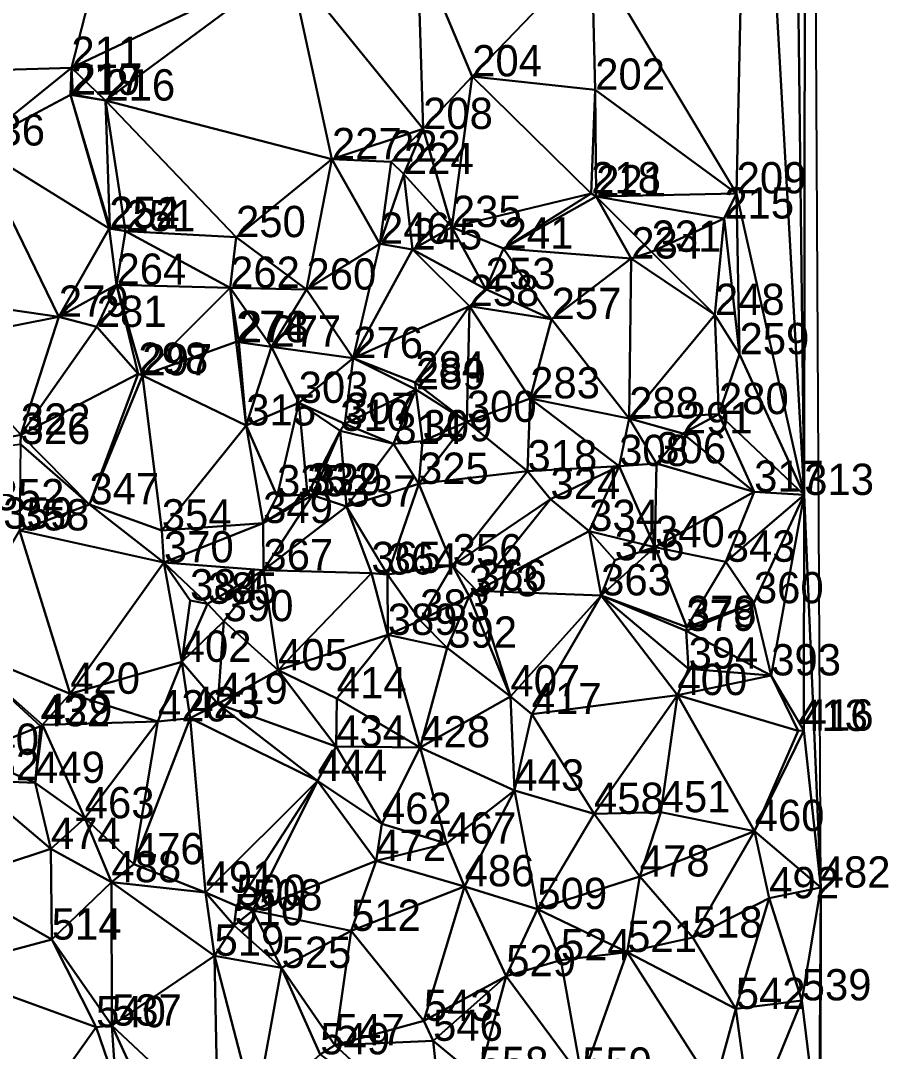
# Model space of a CAD drawing. Header units: metres. Extents: x 1121750 to 1121841, y 512624 to 512853.
# Drawn here: x 1121812.16 to 1121839.89, y 512753.33 to 512786.26 of the extents above; entities that cross this region are included whole.
import ezdxf

# ---------------------------------------------------------------- set-up
doc = ezdxf.new("R2010")
doc.units = ezdxf.units.M
doc.layers.add('shiti', color=10, linetype='CONTINUOUS')
doc.layers.add('zhuji', color=50, linetype='CONTINUOUS')

msp = doc.modelspace()

# ---------------------------------------------------------------- linework, layer by layer
for p in [(1121813.783, 512784.753, 210.52), (1121826.592, 512784.482, 210.6), (1121813.758, 512783.893, 210.46), (1121813.828, 512783.903, 210.43), (1121830.524, 512784.056, 210.63), (1121814.869, 512783.71, 210.54), (1121825.023, 512782.802, 210.82), (1121822.109, 512781.835, 210.61), (1121823.999, 512781.756, 210.6), (1121824.412, 512781.359, 210.55), (1121830.394, 512780.746, 210.83), (1121830.555, 512780.647, 210.73), (1121835.043, 512780.744, 210.53), (1121834.648, 512779.942, 210.58), (1121814.994, 512779.621, 210.77), (1121815.014, 512779.641, 210.92), (1121815.515, 512779.535, 210.84), (1121825.942, 512779.669, 210.78), (1121819.045, 512779.346, 210.61), (1121823.646, 512779.135, 210.87), (1121824.686, 512778.951, 210.65), (1121827.596, 512778.979, 210.7), (1121832.325, 512778.878, 210.69), (1121831.677, 512778.664, 210.86), (1121815.225, 512777.823, 210.67), (1121818.855, 512777.725, 210.63), (1121821.295, 512777.67, 210.65), (1121827.024, 512777.686, 210.74), (1121826.507, 512777.143, 210.85), (1121813.382, 512776.802, 210.72), (1121829.129, 512776.729, 210.67), (1121834.347, 512776.861, 210.75), (1121814.594, 512776.479, 210.61), (1121819.046, 512775.997, 210.62), (1121819.136, 512775.987, 210.63), (1121820.176, 512775.844, 210.79), (1121835.135, 512775.606, 210.69), (1121822.788, 512775.48, 210.76), (1121815.923, 512774.978, 210.6), (1121816.053, 512774.929, 210.54), (1121824.773, 512774.702, 210.73), (1121824.794, 512774.483, 210.63), (1121821.047, 512774.05, 210.65), (1121828.445, 512774.195, 210.77), (1121834.477, 512773.692, 210.8), (1121819.372, 512773.329, 210.84), (1121822.521, 512773.379, 210.73), (1121826.42, 512773.443, 210.6), (1121831.608, 512773.555, 210.69), (1121812.165, 512773.035, 210.62), (1121822.373, 512773.158, 211.04), (1121833.321, 512773.075, 210.63), (1121824.075, 512772.739, 210.93), (1121825.004, 512772.824, 210.86), (1121831.288, 512772.033, 210.82), (1121832.477, 512772.12, 210.76), (1121828.359, 512771.865, 210.65), (1121824.892, 512771.464, 210.72), (1121820.356, 512771.066, 210.61), (1121821.325, 512771.122, 210.64), (1121821.485, 512771.103, 210.7), (1121829.095, 512770.98, 210.64), (1121835.602, 512771.21, 210.58), (1121837.202, 512771.11, 210.7), (1121814.359, 512770.809, 210.59), (1121822.577, 512770.74, 210.72), (1121816.673, 512769.974, 210.78), (1121819.911, 512770.213, 210.7), (1121830.331, 512769.958, 210.6), (1121832.433, 512769.441, 210.67), (1121831.146, 512769.023, 210.58), (1121816.74, 512768.954, 210.68), (1121819.92, 512768.704, 210.77), (1121825.968, 512768.861, 210.81), (1121834.696, 512768.975, 210.7), (1121823.37, 512768.615, 210.59), (1121823.89, 512768.568, 210.76), (1121826.743, 512768.046, 210.72), (1121817.577, 512767.74, 210.75), (1121826.494, 512767.874, 210.73), (1121830.713, 512767.9, 210.72), (1121818.137, 512767.633, 210.63), (1121835.594, 512767.65, 210.83), (1121818.651, 512767.076, 210.62), (1121824.929, 512767.095, 210.61), (1121833.43, 512766.767, 210.56), (1121833.449, 512766.887, 210.6), (1121823.892, 512766.639, 210.73), (1121825.795, 512766.23, 210.68), (1121817.309, 512765.778, 210.69), (1121820.39, 512765.507, 210.67), (1121833.507, 512765.558, 210.71), (1121836.148, 512765.344, 210.71), (1121813.746, 512764.757, 210.79), (1121833.152, 512764.716, 210.77), (1121818.467, 512764.436, 210.69), (1121822.265, 512764.609, 210.8), (1121827.814, 512764.673, 210.58), (1121828.497, 512764.107, 210.61), (1121812.792, 512763.721, 210.83), (1121812.862, 512763.761, 210.84), (1121816.551, 512763.874, 210.76), (1121817.58, 512763.98, 210.87), (1121837.009, 512763.57, 210.53), (1121837.189, 512763.581, 210.57), (1121822.245, 512763.069, 210.66), (1121824.934, 512763.046, 210.72), (1121812.624, 512761.91, 210.94), (1121821.651, 512761.976, 210.71), (1121827.942, 512761.664, 210.87), (1121814.21, 512760.78, 210.91), (1121830.486, 512760.92, 210.76), (1121832.616, 512760.973, 210.59), (1121823.71, 512760.599, 210.7), (1121835.619, 512760.372, 210.61), (1121813.127, 512759.804, 211.03), (1121825.773, 512759.971, 210.71), (1121815.779, 512759.31, 210.85), (1121823.527, 512759.418, 210.78), (1121831.948, 512758.92, 210.65), (1121815.063, 512758.736, 210.83), (1121826.351, 512758.605, 210.72), (1121837.729, 512758.565, 210.73), (1121818.074, 512758.404, 211.02), (1121836.082, 512758.225, 210.55), (1121819.057, 512757.981, 210.86), (1121819.577, 512757.834, 210.85), (1121828.675, 512757.88, 210.69), (1121818.99, 512757.36, 210.85), (1121822.721, 512757.183, 210.9), (1121813.154, 512756.904, 210.95), (1121833.64, 512756.97, 210.65), (1121831.543, 512756.508, 210.68), (1121818.357, 512756.387, 210.91), (1121829.425, 512756.245, 210.7), (1121820.498, 512756, 210.97), (1121827.679, 512755.734, 210.78), (1121837.122, 512754.962, 210.68), (1121835.014, 512754.689, 210.82), (1121825.048, 512754.308, 210.77), (1121814.571, 512754.104, 210.92), (1121815.081, 512754.157, 210.97), (1121822.203, 512753.531, 210.81), (1121825.342, 512753.67, 210.84)]:
    msp.add_point(p)
at = {"layer": 'shiti'}
for points in [[(1121837.202, 512771.11), (1121837.289, 512839.877), (1121836.559, 512825.225), (1121837.202, 512771.11)], [(1121837.729, 512758.565), (1121837.289, 512839.877), (1121837.202, 512771.11), (1121837.729, 512758.565)], [(1121835.485, 512801.593), (1121837.202, 512771.11), (1121836.559, 512825.225), (1121835.485, 512801.593)], [(1121830.417, 512788.464), (1121835.043, 512780.744), (1121835.485, 512801.593), (1121830.417, 512788.464)], [(1121835.043, 512780.744), (1121837.202, 512771.11), (1121835.485, 512801.593), (1121835.043, 512780.744)], [(1121806.236, 512784.536), (1121813.783, 512784.753), (1121815.374, 512790.951), (1121806.236, 512784.536)], [(1121813.783, 512784.753), (1121820.751, 512788.065), (1121815.374, 512790.951), (1121813.783, 512784.753)], [(1121825.023, 512782.802), (1121824.847, 512788.64), (1121820.751, 512788.065), (1121825.023, 512782.802)], [(1121826.592, 512784.482), (1121830.417, 512788.464), (1121824.847, 512788.64), (1121826.592, 512784.482)], [(1121825.023, 512782.802), (1121826.592, 512784.482), (1121824.847, 512788.64), (1121825.023, 512782.802)], [(1121826.592, 512784.482), (1121830.524, 512784.056), (1121830.417, 512788.464), (1121826.592, 512784.482)], [(1121830.524, 512784.056), (1121835.043, 512780.744), (1121830.417, 512788.464), (1121830.524, 512784.056)], [(1121814.869, 512783.71), (1121820.751, 512788.065), (1121813.783, 512784.753), (1121814.869, 512783.71)], [(1121814.869, 512783.71), (1121822.109, 512781.835), (1121820.751, 512788.065), (1121814.869, 512783.71)], [(1121822.109, 512781.835), (1121825.023, 512782.802), (1121820.751, 512788.065), (1121822.109, 512781.835)], [(1121810.709, 512782.274), (1121813.783, 512784.753), (1121806.236, 512784.536), (1121810.709, 512782.274)], [(1121813.758, 512783.893), (1121813.783, 512784.753), (1121810.709, 512782.274), (1121813.758, 512783.893)], [(1121813.758, 512783.893), (1121813.828, 512783.903), (1121813.783, 512784.753), (1121813.758, 512783.893)], [(1121813.828, 512783.903), (1121814.869, 512783.71), (1121813.783, 512784.753), (1121813.828, 512783.903)], [(1121825.942, 512779.669), (1121826.592, 512784.482), (1121825.023, 512782.802), (1121825.942, 512779.669)], [(1121825.942, 512779.669), (1121830.394, 512780.746), (1121826.592, 512784.482), (1121825.942, 512779.669)], [(1121830.394, 512780.746), (1121830.524, 512784.056), (1121826.592, 512784.482), (1121830.394, 512780.746)], [(1121814.994, 512779.621), (1121813.758, 512783.893), (1121810.709, 512782.274), (1121814.994, 512779.621)], [(1121813.758, 512783.893), (1121814.869, 512783.71), (1121813.828, 512783.903), (1121813.758, 512783.893)], [(1121815.014, 512779.641), (1121814.869, 512783.71), (1121813.758, 512783.893), (1121815.014, 512779.641)], [(1121815.014, 512779.641), (1121813.758, 512783.893), (1121814.994, 512779.621), (1121815.014, 512779.641)], [(1121830.394, 512780.746), (1121830.555, 512780.647), (1121830.524, 512784.056), (1121830.394, 512780.746)], [(1121830.555, 512780.647), (1121835.043, 512780.744), (1121830.524, 512784.056), (1121830.555, 512780.647)], [(1121819.045, 512779.346), (1121822.109, 512781.835), (1121814.869, 512783.71), (1121819.045, 512779.346)], [(1121815.515, 512779.535), (1121819.045, 512779.346), (1121814.869, 512783.71), (1121815.515, 512779.535)], [(1121815.014, 512779.641), (1121815.515, 512779.535), (1121814.869, 512783.71), (1121815.014, 512779.641)], [(1121823.999, 512781.756), (1121825.023, 512782.802), (1121822.109, 512781.835), (1121823.999, 512781.756)], [(1121823.999, 512781.756), (1121824.412, 512781.359), (1121825.023, 512782.802), (1121823.999, 512781.756)], [(1121824.412, 512781.359), (1121825.942, 512779.669), (1121825.023, 512782.802), (1121824.412, 512781.359)], [(1121813.382, 512776.802), (1121810.709, 512782.274), (1121809.639, 512777.339), (1121813.382, 512776.802)], [(1121813.382, 512776.802), (1121814.994, 512779.621), (1121810.709, 512782.274), (1121813.382, 512776.802)], [(1121821.295, 512777.67), (1121822.109, 512781.835), (1121819.045, 512779.346), (1121821.295, 512777.67)], [(1121821.295, 512777.67), (1121823.646, 512779.135), (1121822.109, 512781.835), (1121821.295, 512777.67)], [(1121823.646, 512779.135), (1121823.999, 512781.756), (1121822.109, 512781.835), (1121823.646, 512779.135)], [(1121823.646, 512779.135), (1121824.412, 512781.359), (1121823.999, 512781.756), (1121823.646, 512779.135)], [(1121823.646, 512779.135), (1121824.686, 512778.951), (1121824.412, 512781.359), (1121823.646, 512779.135)], [(1121824.686, 512778.951), (1121825.942, 512779.669), (1121824.412, 512781.359), (1121824.686, 512778.951)], [(1121827.596, 512778.979), (1121830.394, 512780.746), (1121825.942, 512779.669), (1121827.596, 512778.979)], [(1121827.596, 512778.979), (1121830.555, 512780.647), (1121830.394, 512780.746), (1121827.596, 512778.979)], [(1121831.677, 512778.664), (1121830.555, 512780.647), (1121827.596, 512778.979), (1121831.677, 512778.664)], [(1121830.555, 512780.647), (1121834.648, 512779.942), (1121835.043, 512780.744), (1121830.555, 512780.647)], [(1121832.325, 512778.878), (1121834.648, 512779.942), (1121830.555, 512780.647), (1121832.325, 512778.878)], [(1121831.677, 512778.664), (1121832.325, 512778.878), (1121830.555, 512780.647), (1121831.677, 512778.664)], [(1121834.648, 512779.942), (1121835.135, 512775.606), (1121835.043, 512780.744), (1121834.648, 512779.942)], [(1121835.135, 512775.606), (1121837.202, 512771.11), (1121835.043, 512780.744), (1121835.135, 512775.606)], [(1121832.325, 512778.878), (1121834.347, 512776.861), (1121834.648, 512779.942), (1121832.325, 512778.878)], [(1121834.347, 512776.861), (1121835.135, 512775.606), (1121834.648, 512779.942), (1121834.347, 512776.861)], [(1121815.225, 512777.823), (1121814.994, 512779.621), (1121813.382, 512776.802), (1121815.225, 512777.823)], [(1121814.994, 512779.621), (1121815.515, 512779.535), (1121815.014, 512779.641), (1121814.994, 512779.621)], [(1121815.225, 512777.823), (1121815.515, 512779.535), (1121814.994, 512779.621), (1121815.225, 512777.823)], [(1121815.225, 512777.823), (1121818.855, 512777.725), (1121815.515, 512779.535), (1121815.225, 512777.823)], [(1121818.855, 512777.725), (1121819.045, 512779.346), (1121815.515, 512779.535), (1121818.855, 512777.725)], [(1121824.686, 512778.951), (1121827.024, 512777.686), (1121825.942, 512779.669), (1121824.686, 512778.951)], [(1121827.024, 512777.686), (1121827.596, 512778.979), (1121825.942, 512779.669), (1121827.024, 512777.686)], [(1121818.855, 512777.725), (1121821.295, 512777.67), (1121819.045, 512779.346), (1121818.855, 512777.725)], [(1121822.788, 512775.48), (1121823.646, 512779.135), (1121821.295, 512777.67), (1121822.788, 512775.48)], [(1121822.788, 512775.48), (1121824.686, 512778.951), (1121823.646, 512779.135), (1121822.788, 512775.48)], [(1121822.788, 512775.48), (1121826.507, 512777.143), (1121824.686, 512778.951), (1121822.788, 512775.48)], [(1121826.507, 512777.143), (1121827.024, 512777.686), (1121824.686, 512778.951), (1121826.507, 512777.143)], [(1121829.129, 512776.729), (1121827.596, 512778.979), (1121827.024, 512777.686), (1121829.129, 512776.729)], [(1121829.129, 512776.729), (1121831.677, 512778.664), (1121827.596, 512778.979), (1121829.129, 512776.729)], [(1121831.677, 512778.664), (1121834.347, 512776.861), (1121832.325, 512778.878), (1121831.677, 512778.664)], [(1121829.129, 512776.729), (1121831.608, 512773.555), (1121831.677, 512778.664), (1121829.129, 512776.729)], [(1121831.677, 512778.664), (1121831.608, 512773.555), (1121834.347, 512776.861), (1121831.677, 512778.664)], [(1121814.594, 512776.479), (1121815.225, 512777.823), (1121813.382, 512776.802), (1121814.594, 512776.479)], [(1121815.923, 512774.978), (1121815.225, 512777.823), (1121814.594, 512776.479), (1121815.923, 512774.978)], [(1121816.053, 512774.929), (1121818.855, 512777.725), (1121815.225, 512777.823), (1121816.053, 512774.929)], [(1121815.923, 512774.978), (1121816.053, 512774.929), (1121815.225, 512777.823), (1121815.923, 512774.978)], [(1121819.046, 512775.997), (1121818.855, 512777.725), (1121816.053, 512774.929), (1121819.046, 512775.997)], [(1121820.176, 512775.844), (1121821.295, 512777.67), (1121818.855, 512777.725), (1121820.176, 512775.844)], [(1121819.136, 512775.987), (1121820.176, 512775.844), (1121818.855, 512777.725), (1121819.136, 512775.987)], [(1121819.046, 512775.997), (1121819.136, 512775.987), (1121818.855, 512777.725), (1121819.046, 512775.997)], [(1121820.176, 512775.844), (1121822.788, 512775.48), (1121821.295, 512777.67), (1121820.176, 512775.844)], [(1121826.507, 512777.143), (1121829.129, 512776.729), (1121827.024, 512777.686), (1121826.507, 512777.143)], [(1121809.457, 512776.028), (1121813.382, 512776.802), (1121809.639, 512777.339), (1121809.457, 512776.028)], [(1121824.773, 512774.702), (1121826.507, 512777.143), (1121822.788, 512775.48), (1121824.773, 512774.702)], [(1121824.773, 512774.702), (1121826.42, 512773.443), (1121826.507, 512777.143), (1121824.773, 512774.702)], [(1121826.42, 512773.443), (1121828.445, 512774.195), (1121826.507, 512777.143), (1121826.42, 512773.443)], [(1121826.507, 512777.143), (1121828.445, 512774.195), (1121829.129, 512776.729), (1121826.507, 512777.143)], [(1121812.165, 512773.035), (1121813.382, 512776.802), (1121809.457, 512776.028), (1121812.165, 512773.035)], [(1121814.594, 512776.479), (1121813.382, 512776.802), (1121812.165, 512773.035), (1121814.594, 512776.479)], [(1121828.445, 512774.195), (1121831.608, 512773.555), (1121829.129, 512776.729), (1121828.445, 512774.195)], [(1121831.608, 512773.555), (1121834.477, 512773.692), (1121834.347, 512776.861), (1121831.608, 512773.555)], [(1121834.347, 512776.861), (1121834.477, 512773.692), (1121835.135, 512775.606), (1121834.347, 512776.861)], [(1121815.923, 512774.978), (1121814.594, 512776.479), (1121812.165, 512773.035), (1121815.923, 512774.978)], [(1121808.431, 512772.302), (1121812.165, 512773.035), (1121809.457, 512776.028), (1121808.431, 512772.302)], [(1121819.372, 512773.329), (1121819.046, 512775.997), (1121816.053, 512774.929), (1121819.372, 512773.329)], [(1121819.372, 512773.329), (1121819.136, 512775.987), (1121819.046, 512775.997), (1121819.372, 512773.329)], [(1121819.372, 512773.329), (1121820.176, 512775.844), (1121819.136, 512775.987), (1121819.372, 512773.329)], [(1121819.372, 512773.329), (1121821.047, 512774.05), (1121820.176, 512775.844), (1121819.372, 512773.329)], [(1121821.047, 512774.05), (1121822.788, 512775.48), (1121820.176, 512775.844), (1121821.047, 512774.05)], [(1121834.477, 512773.692), (1121837.202, 512771.11), (1121835.135, 512775.606), (1121834.477, 512773.692)], [(1121822.521, 512773.379), (1121822.788, 512775.48), (1121821.047, 512774.05), (1121822.521, 512773.379)], [(1121822.521, 512773.379), (1121824.794, 512774.483), (1121822.788, 512775.48), (1121822.521, 512773.379)], [(1121824.794, 512774.483), (1121824.773, 512774.702), (1121822.788, 512775.48), (1121824.794, 512774.483)], [(1121812.165, 512773.035), (1121814.359, 512770.809), (1121815.923, 512774.978), (1121812.165, 512773.035)], [(1121814.359, 512770.809), (1121816.053, 512774.929), (1121815.923, 512774.978), (1121814.359, 512770.809)], [(1121816.673, 512769.974), (1121816.053, 512774.929), (1121814.359, 512770.809), (1121816.673, 512769.974)], [(1121816.673, 512769.974), (1121819.372, 512773.329), (1121816.053, 512774.929), (1121816.673, 512769.974)], [(1121824.794, 512774.483), (1121826.42, 512773.443), (1121824.773, 512774.702), (1121824.794, 512774.483)], [(1121824.075, 512772.739), (1121824.794, 512774.483), (1121822.521, 512773.379), (1121824.075, 512772.739)], [(1121824.075, 512772.739), (1121825.004, 512772.824), (1121824.794, 512774.483), (1121824.075, 512772.739)], [(1121825.004, 512772.824), (1121826.42, 512773.443), (1121824.794, 512774.483), (1121825.004, 512772.824)], [(1121820.356, 512771.066), (1121821.047, 512774.05), (1121819.372, 512773.329), (1121820.356, 512771.066)], [(1121821.325, 512771.122), (1121821.047, 512774.05), (1121820.356, 512771.066), (1121821.325, 512771.122)], [(1121822.373, 512773.158), (1121822.521, 512773.379), (1121821.047, 512774.05), (1121822.373, 512773.158)], [(1121821.325, 512771.122), (1121822.373, 512773.158), (1121821.047, 512774.05), (1121821.325, 512771.122)], [(1121828.359, 512771.865), (1121828.445, 512774.195), (1121826.42, 512773.443), (1121828.359, 512771.865)], [(1121828.359, 512771.865), (1121831.288, 512772.033), (1121828.445, 512774.195), (1121828.359, 512771.865)], [(1121831.288, 512772.033), (1121831.608, 512773.555), (1121828.445, 512774.195), (1121831.288, 512772.033)], [(1121833.321, 512773.075), (1121834.477, 512773.692), (1121831.608, 512773.555), (1121833.321, 512773.075)], [(1121833.321, 512773.075), (1121835.602, 512771.21), (1121834.477, 512773.692), (1121833.321, 512773.075)], [(1121835.602, 512771.21), (1121837.202, 512771.11), (1121834.477, 512773.692), (1121835.602, 512771.21)], [(1121819.911, 512770.213), (1121819.372, 512773.329), (1121816.673, 512769.974), (1121819.911, 512770.213)], [(1121819.911, 512770.213), (1121820.356, 512771.066), (1121819.372, 512773.329), (1121819.911, 512770.213)], [(1121822.373, 512773.158), (1121824.075, 512772.739), (1121822.521, 512773.379), (1121822.373, 512773.158)], [(1121824.892, 512771.464), (1121828.359, 512771.865), (1121826.42, 512773.443), (1121824.892, 512771.464)], [(1121825.004, 512772.824), (1121824.892, 512771.464), (1121826.42, 512773.443), (1121825.004, 512772.824)], [(1121831.288, 512772.033), (1121832.477, 512772.12), (1121831.608, 512773.555), (1121831.288, 512772.033)], [(1121832.477, 512772.12), (1121833.321, 512773.075), (1121831.608, 512773.555), (1121832.477, 512772.12)], [(1121812.157, 512772.735), (1121812.165, 512773.035), (1121808.431, 512772.302), (1121812.157, 512772.735)], [(1121814.359, 512770.809), (1121812.165, 512773.035), (1121812.157, 512772.735), (1121814.359, 512770.809)], [(1121821.485, 512771.103), (1121822.373, 512773.158), (1121821.325, 512771.122), (1121821.485, 512771.103)], [(1121821.485, 512771.103), (1121822.577, 512770.74), (1121822.373, 512773.158), (1121821.485, 512771.103)], [(1121822.373, 512773.158), (1121822.577, 512770.74), (1121824.075, 512772.739), (1121822.373, 512773.158)], [(1121832.477, 512772.12), (1121835.602, 512771.21), (1121833.321, 512773.075), (1121832.477, 512772.12)], [(1121812.124, 512769.976), (1121814.359, 512770.809), (1121812.157, 512772.735), (1121812.124, 512769.976)], [(1121822.577, 512770.74), (1121824.892, 512771.464), (1121824.075, 512772.739), (1121822.577, 512770.74)], [(1121824.075, 512772.739), (1121824.892, 512771.464), (1121825.004, 512772.824), (1121824.075, 512772.739)], [(1121829.095, 512770.98), (1121831.288, 512772.033), (1121828.359, 512771.865), (1121829.095, 512770.98)], [(1121829.095, 512770.98), (1121830.331, 512769.958), (1121831.288, 512772.033), (1121829.095, 512770.98)], [(1121830.331, 512769.958), (1121832.433, 512769.441), (1121831.288, 512772.033), (1121830.331, 512769.958)], [(1121831.288, 512772.033), (1121832.433, 512769.441), (1121832.477, 512772.12), (1121831.288, 512772.033)], [(1121832.433, 512769.441), (1121835.602, 512771.21), (1121832.477, 512772.12), (1121832.433, 512769.441)], [(1121825.968, 512768.861), (1121828.359, 512771.865), (1121824.892, 512771.464), (1121825.968, 512768.861)], [(1121825.968, 512768.861), (1121829.095, 512770.98), (1121828.359, 512771.865), (1121825.968, 512768.861)], [(1121822.577, 512770.74), (1121823.89, 512768.568), (1121824.892, 512771.464), (1121822.577, 512770.74)], [(1121823.89, 512768.568), (1121825.968, 512768.861), (1121824.892, 512771.464), (1121823.89, 512768.568)], [(1121821.325, 512771.122), (1121820.356, 512771.066), (1121819.911, 512770.213), (1121821.325, 512771.122)], [(1121821.485, 512771.103), (1121821.325, 512771.122), (1121819.911, 512770.213), (1121821.485, 512771.103)], [(1121819.911, 512770.213), (1121819.92, 512768.704), (1121821.485, 512771.103), (1121819.911, 512770.213)], [(1121819.92, 512768.704), (1121822.577, 512770.74), (1121821.485, 512771.103), (1121819.92, 512768.704)], [(1121825.968, 512768.861), (1121826.743, 512768.046), (1121829.095, 512770.98), (1121825.968, 512768.861)], [(1121826.743, 512768.046), (1121830.331, 512769.958), (1121829.095, 512770.98), (1121826.743, 512768.046)], [(1121832.433, 512769.441), (1121834.696, 512768.975), (1121835.602, 512771.21), (1121832.433, 512769.441)], [(1121834.696, 512768.975), (1121837.202, 512771.11), (1121835.602, 512771.21), (1121834.696, 512768.975)], [(1121834.696, 512768.975), (1121835.594, 512767.65), (1121837.202, 512771.11), (1121834.696, 512768.975)], [(1121835.594, 512767.65), (1121836.148, 512765.344), (1121837.202, 512771.11), (1121835.594, 512767.65)], [(1121836.148, 512765.344), (1121837.189, 512763.581), (1121837.202, 512771.11), (1121836.148, 512765.344)], [(1121837.189, 512763.581), (1121837.729, 512758.565), (1121837.202, 512771.11), (1121837.189, 512763.581)], [(1121812.124, 512769.976), (1121816.74, 512768.954), (1121814.359, 512770.809), (1121812.124, 512769.976)], [(1121816.74, 512768.954), (1121816.673, 512769.974), (1121814.359, 512770.809), (1121816.74, 512768.954)], [(1121819.92, 512768.704), (1121823.37, 512768.615), (1121822.577, 512770.74), (1121819.92, 512768.704)], [(1121823.37, 512768.615), (1121823.89, 512768.568), (1121822.577, 512770.74), (1121823.37, 512768.615)], [(1121809.967, 512766.323), (1121813.746, 512764.757), (1121812.124, 512769.976), (1121809.967, 512766.323)], [(1121813.746, 512764.757), (1121816.74, 512768.954), (1121812.124, 512769.976), (1121813.746, 512764.757)], [(1121819.911, 512770.213), (1121816.673, 512769.974), (1121816.74, 512768.954), (1121819.911, 512770.213)], [(1121819.92, 512768.704), (1121819.911, 512770.213), (1121816.74, 512768.954), (1121819.92, 512768.704)], [(1121826.743, 512768.046), (1121830.713, 512767.9), (1121830.331, 512769.958), (1121826.743, 512768.046)], [(1121830.331, 512769.958), (1121831.146, 512769.023), (1121832.433, 512769.441), (1121830.331, 512769.958)], [(1121830.331, 512769.958), (1121830.713, 512767.9), (1121831.146, 512769.023), (1121830.331, 512769.958)], [(1121830.713, 512767.9), (1121833.449, 512766.887), (1121832.433, 512769.441), (1121830.713, 512767.9)], [(1121831.146, 512769.023), (1121830.713, 512767.9), (1121832.433, 512769.441), (1121831.146, 512769.023)], [(1121832.433, 512769.441), (1121833.449, 512766.887), (1121834.696, 512768.975), (1121832.433, 512769.441)], [(1121816.74, 512768.954), (1121813.746, 512764.757), (1121817.309, 512765.778), (1121816.74, 512768.954)], [(1121816.74, 512768.954), (1121818.137, 512767.633), (1121819.92, 512768.704), (1121816.74, 512768.954)], [(1121817.577, 512767.74), (1121818.137, 512767.633), (1121816.74, 512768.954), (1121817.577, 512767.74)], [(1121817.309, 512765.778), (1121817.577, 512767.74), (1121816.74, 512768.954), (1121817.309, 512765.778)], [(1121818.137, 512767.633), (1121818.651, 512767.076), (1121819.92, 512768.704), (1121818.137, 512767.633)], [(1121818.651, 512767.076), (1121820.39, 512765.507), (1121819.92, 512768.704), (1121818.651, 512767.076)], [(1121819.92, 512768.704), (1121820.39, 512765.507), (1121823.37, 512768.615), (1121819.92, 512768.704)], [(1121823.89, 512768.568), (1121824.929, 512767.095), (1121825.968, 512768.861), (1121823.89, 512768.568)], [(1121824.929, 512767.095), (1121826.494, 512767.874), (1121825.968, 512768.861), (1121824.929, 512767.095)], [(1121825.968, 512768.861), (1121826.494, 512767.874), (1121826.743, 512768.046), (1121825.968, 512768.861)], [(1121833.449, 512766.887), (1121835.594, 512767.65), (1121834.696, 512768.975), (1121833.449, 512766.887)], [(1121823.37, 512768.615), (1121820.39, 512765.507), (1121823.892, 512766.639), (1121823.37, 512768.615)], [(1121823.37, 512768.615), (1121823.892, 512766.639), (1121823.89, 512768.568), (1121823.37, 512768.615)], [(1121823.892, 512766.639), (1121824.929, 512767.095), (1121823.89, 512768.568), (1121823.892, 512766.639)], [(1121826.494, 512767.874), (1121827.814, 512764.673), (1121826.743, 512768.046), (1121826.494, 512767.874)], [(1121826.743, 512768.046), (1121827.814, 512764.673), (1121830.713, 512767.9), (1121826.743, 512768.046)], [(1121817.577, 512767.74), (1121817.309, 512765.778), (1121818.137, 512767.633), (1121817.577, 512767.74)], [(1121824.929, 512767.095), (1121825.795, 512766.23), (1121826.494, 512767.874), (1121824.929, 512767.095)], [(1121825.795, 512766.23), (1121827.814, 512764.673), (1121826.494, 512767.874), (1121825.795, 512766.23)], [(1121827.814, 512764.673), (1121828.497, 512764.107), (1121830.713, 512767.9), (1121827.814, 512764.673)], [(1121828.497, 512764.107), (1121833.152, 512764.716), (1121830.713, 512767.9), (1121828.497, 512764.107)], [(1121830.713, 512767.9), (1121833.43, 512766.767), (1121833.449, 512766.887), (1121830.713, 512767.9)], [(1121830.713, 512767.9), (1121833.507, 512765.558), (1121833.43, 512766.767), (1121830.713, 512767.9)], [(1121830.713, 512767.9), (1121833.152, 512764.716), (1121833.507, 512765.558), (1121830.713, 512767.9)], [(1121817.309, 512765.778), (1121818.651, 512767.076), (1121818.137, 512767.633), (1121817.309, 512765.778)], [(1121833.43, 512766.767), (1121836.148, 512765.344), (1121835.594, 512767.65), (1121833.43, 512766.767)], [(1121833.449, 512766.887), (1121833.43, 512766.767), (1121835.594, 512767.65), (1121833.449, 512766.887)], [(1121817.309, 512765.778), (1121818.467, 512764.436), (1121818.651, 512767.076), (1121817.309, 512765.778)], [(1121818.651, 512767.076), (1121818.467, 512764.436), (1121820.39, 512765.507), (1121818.651, 512767.076)], [(1121823.892, 512766.639), (1121825.795, 512766.23), (1121824.929, 512767.095), (1121823.892, 512766.639)], [(1121833.507, 512765.558), (1121836.148, 512765.344), (1121833.43, 512766.767), (1121833.507, 512765.558)], [(1121820.39, 512765.507), (1121822.265, 512764.609), (1121823.892, 512766.639), (1121820.39, 512765.507)], [(1121822.265, 512764.609), (1121824.934, 512763.046), (1121823.892, 512766.639), (1121822.265, 512764.609)], [(1121823.892, 512766.639), (1121824.934, 512763.046), (1121825.795, 512766.23), (1121823.892, 512766.639)], [(1121809.967, 512766.323), (1121812.862, 512763.761), (1121813.746, 512764.757), (1121809.967, 512766.323)], [(1121812.792, 512763.721), (1121812.862, 512763.761), (1121809.967, 512766.323), (1121812.792, 512763.721)], [(1121810.519, 512762.807), (1121812.792, 512763.721), (1121809.967, 512766.323), (1121810.519, 512762.807)], [(1121825.795, 512766.23), (1121824.934, 512763.046), (1121827.814, 512764.673), (1121825.795, 512766.23)], [(1121813.746, 512764.757), (1121816.551, 512763.874), (1121817.309, 512765.778), (1121813.746, 512764.757)], [(1121816.551, 512763.874), (1121817.58, 512763.98), (1121817.309, 512765.778), (1121816.551, 512763.874)], [(1121817.309, 512765.778), (1121817.58, 512763.98), (1121818.467, 512764.436), (1121817.309, 512765.778)], [(1121818.467, 512764.436), (1121822.245, 512763.069), (1121820.39, 512765.507), (1121818.467, 512764.436)], [(1121822.245, 512763.069), (1121822.265, 512764.609), (1121820.39, 512765.507), (1121822.245, 512763.069)], [(1121833.507, 512765.558), (1121833.152, 512764.716), (1121836.148, 512765.344), (1121833.507, 512765.558)], [(1121833.152, 512764.716), (1121837.009, 512763.57), (1121836.148, 512765.344), (1121833.152, 512764.716)], [(1121837.009, 512763.57), (1121837.189, 512763.581), (1121836.148, 512765.344), (1121837.009, 512763.57)], [(1121812.862, 512763.761), (1121816.551, 512763.874), (1121813.746, 512764.757), (1121812.862, 512763.761)], [(1121828.497, 512764.107), (1121830.486, 512760.92), (1121833.152, 512764.716), (1121828.497, 512764.107)], [(1121830.486, 512760.92), (1121832.616, 512760.973), (1121833.152, 512764.716), (1121830.486, 512760.92)], [(1121832.616, 512760.973), (1121835.619, 512760.372), (1121833.152, 512764.716), (1121832.616, 512760.973)], [(1121833.152, 512764.716), (1121835.619, 512760.372), (1121837.009, 512763.57), (1121833.152, 512764.716)], [(1121817.58, 512763.98), (1121821.651, 512761.976), (1121818.467, 512764.436), (1121817.58, 512763.98)], [(1121818.467, 512764.436), (1121821.651, 512761.976), (1121822.245, 512763.069), (1121818.467, 512764.436)], [(1121822.245, 512763.069), (1121824.934, 512763.046), (1121822.265, 512764.609), (1121822.245, 512763.069)], [(1121824.934, 512763.046), (1121827.942, 512761.664), (1121827.814, 512764.673), (1121824.934, 512763.046)], [(1121827.942, 512761.664), (1121828.497, 512764.107), (1121827.814, 512764.673), (1121827.942, 512761.664)], [(1121827.942, 512761.664), (1121830.486, 512760.92), (1121828.497, 512764.107), (1121827.942, 512761.664)], [(1121812.624, 512761.91), (1121812.792, 512763.721), (1121810.519, 512762.807), (1121812.624, 512761.91)], [(1121812.624, 512761.91), (1121814.21, 512760.78), (1121812.862, 512763.761), (1121812.624, 512761.91)], [(1121812.624, 512761.91), (1121812.862, 512763.761), (1121812.792, 512763.721), (1121812.624, 512761.91)], [(1121814.21, 512760.78), (1121816.551, 512763.874), (1121812.862, 512763.761), (1121814.21, 512760.78)], [(1121814.21, 512760.78), (1121815.779, 512759.31), (1121816.551, 512763.874), (1121814.21, 512760.78)], [(1121815.779, 512759.31), (1121818.074, 512758.404), (1121817.58, 512763.98), (1121815.779, 512759.31)], [(1121815.779, 512759.31), (1121817.58, 512763.98), (1121816.551, 512763.874), (1121815.779, 512759.31)], [(1121818.074, 512758.404), (1121821.651, 512761.976), (1121817.58, 512763.98), (1121818.074, 512758.404)], [(1121835.619, 512760.372), (1121837.729, 512758.565), (1121837.189, 512763.581), (1121835.619, 512760.372)], [(1121837.009, 512763.57), (1121835.619, 512760.372), (1121837.189, 512763.581), (1121837.009, 512763.57)], [(1121821.651, 512761.976), (1121823.71, 512760.599), (1121822.245, 512763.069), (1121821.651, 512761.976)], [(1121822.245, 512763.069), (1121823.71, 512760.599), (1121824.934, 512763.046), (1121822.245, 512763.069)], [(1121810.519, 512762.807), (1121810.524, 512761.997), (1121812.624, 512761.91), (1121810.519, 512762.807)], [(1121823.71, 512760.599), (1121825.773, 512759.971), (1121824.934, 512763.046), (1121823.71, 512760.599)], [(1121825.773, 512759.971), (1121827.942, 512761.664), (1121824.934, 512763.046), (1121825.773, 512759.971)], [(1121809.934, 512758.754), (1121813.127, 512759.804), (1121810.524, 512761.997), (1121809.934, 512758.754)], [(1121810.524, 512761.997), (1121813.127, 512759.804), (1121812.624, 512761.91), (1121810.524, 512761.997)], [(1121812.624, 512761.91), (1121813.127, 512759.804), (1121814.21, 512760.78), (1121812.624, 512761.91)], [(1121818.074, 512758.404), (1121819.057, 512757.981), (1121821.651, 512761.976), (1121818.074, 512758.404)], [(1121819.057, 512757.981), (1121819.577, 512757.834), (1121821.651, 512761.976), (1121819.057, 512757.981)], [(1121819.577, 512757.834), (1121823.527, 512759.418), (1121821.651, 512761.976), (1121819.577, 512757.834)], [(1121821.651, 512761.976), (1121823.527, 512759.418), (1121823.71, 512760.599), (1121821.651, 512761.976)], [(1121825.773, 512759.971), (1121826.351, 512758.605), (1121827.942, 512761.664), (1121825.773, 512759.971)], [(1121826.351, 512758.605), (1121828.675, 512757.88), (1121827.942, 512761.664), (1121826.351, 512758.605)], [(1121828.675, 512757.88), (1121830.486, 512760.92), (1121827.942, 512761.664), (1121828.675, 512757.88)], [(1121813.127, 512759.804), (1121815.063, 512758.736), (1121814.21, 512760.78), (1121813.127, 512759.804)], [(1121814.21, 512760.78), (1121815.063, 512758.736), (1121815.779, 512759.31), (1121814.21, 512760.78)], [(1121828.675, 512757.88), (1121831.948, 512758.92), (1121830.486, 512760.92), (1121828.675, 512757.88)], [(1121831.948, 512758.92), (1121832.616, 512760.973), (1121830.486, 512760.92), (1121831.948, 512758.92)], [(1121831.948, 512758.92), (1121835.619, 512760.372), (1121832.616, 512760.973), (1121831.948, 512758.92)], [(1121823.527, 512759.418), (1121825.773, 512759.971), (1121823.71, 512760.599), (1121823.527, 512759.418)], [(1121831.948, 512758.92), (1121833.64, 512756.97), (1121835.619, 512760.372), (1121831.948, 512758.92)], [(1121833.64, 512756.97), (1121836.082, 512758.225), (1121835.619, 512760.372), (1121833.64, 512756.97)], [(1121836.082, 512758.225), (1121837.729, 512758.565), (1121835.619, 512760.372), (1121836.082, 512758.225)], [(1121809.934, 512758.754), (1121813.154, 512756.904), (1121813.127, 512759.804), (1121809.934, 512758.754)], [(1121813.154, 512756.904), (1121815.063, 512758.736), (1121813.127, 512759.804), (1121813.154, 512756.904)], [(1121823.527, 512759.418), (1121826.351, 512758.605), (1121825.773, 512759.971), (1121823.527, 512759.418)], [(1121815.063, 512758.736), (1121818.074, 512758.404), (1121815.779, 512759.31), (1121815.063, 512758.736)], [(1121819.577, 512757.834), (1121822.721, 512757.183), (1121823.527, 512759.418), (1121819.577, 512757.834)], [(1121822.721, 512757.183), (1121826.351, 512758.605), (1121823.527, 512759.418), (1121822.721, 512757.183)], [(1121828.675, 512757.88), (1121831.543, 512756.508), (1121831.948, 512758.92), (1121828.675, 512757.88)], [(1121831.543, 512756.508), (1121833.64, 512756.97), (1121831.948, 512758.92), (1121831.543, 512756.508)], [(1121809.531, 512755.942), (1121813.154, 512756.904), (1121809.934, 512758.754), (1121809.531, 512755.942)], [(1121813.154, 512756.904), (1121815.081, 512754.157), (1121815.063, 512758.736), (1121813.154, 512756.904)], [(1121815.063, 512758.736), (1121818.357, 512756.387), (1121818.074, 512758.404), (1121815.063, 512758.736)], [(1121815.081, 512754.157), (1121818.357, 512756.387), (1121815.063, 512758.736), (1121815.081, 512754.157)], [(1121822.721, 512757.183), (1121825.048, 512754.308), (1121826.351, 512758.605), (1121822.721, 512757.183)], [(1121825.048, 512754.308), (1121827.679, 512755.734), (1121826.351, 512758.605), (1121825.048, 512754.308)], [(1121826.351, 512758.605), (1121827.679, 512755.734), (1121828.675, 512757.88), (1121826.351, 512758.605)], [(1121837.122, 512754.962), (1121837.729, 512758.565), (1121836.082, 512758.225), (1121837.122, 512754.962)], [(1121837.679, 512750.437), (1121837.729, 512758.565), (1121837.122, 512754.962), (1121837.679, 512750.437)], [(1121837.622, 512632.939), (1121837.729, 512758.565), (1121837.681, 512722.532), (1121837.622, 512632.939)], [(1121837.681, 512722.532), (1121837.729, 512758.565), (1121837.679, 512750.437), (1121837.681, 512722.532)], [(1121818.99, 512757.36), (1121819.057, 512757.981), (1121818.074, 512758.404), (1121818.99, 512757.36)], [(1121818.074, 512758.404), (1121818.357, 512756.387), (1121818.99, 512757.36), (1121818.074, 512758.404)], [(1121835.014, 512754.689), (1121836.082, 512758.225), (1121833.64, 512756.97), (1121835.014, 512754.689)], [(1121835.014, 512754.689), (1121837.122, 512754.962), (1121836.082, 512758.225), (1121835.014, 512754.689)], [(1121818.99, 512757.36), (1121819.577, 512757.834), (1121819.057, 512757.981), (1121818.99, 512757.36)], [(1121818.99, 512757.36), (1121820.498, 512756), (1121819.577, 512757.834), (1121818.99, 512757.36)], [(1121820.498, 512756), (1121822.721, 512757.183), (1121819.577, 512757.834), (1121820.498, 512756)], [(1121827.679, 512755.734), (1121829.425, 512756.245), (1121828.675, 512757.88), (1121827.679, 512755.734)], [(1121829.425, 512756.245), (1121831.543, 512756.508), (1121828.675, 512757.88), (1121829.425, 512756.245)], [(1121818.357, 512756.387), (1121820.498, 512756), (1121818.99, 512757.36), (1121818.357, 512756.387)], [(1121820.498, 512756), (1121822.203, 512753.531), (1121822.721, 512757.183), (1121820.498, 512756)], [(1121822.203, 512753.531), (1121825.048, 512754.308), (1121822.721, 512757.183), (1121822.203, 512753.531)], [(1121809.531, 512755.942), (1121814.571, 512754.104), (1121813.154, 512756.904), (1121809.531, 512755.942)], [(1121814.571, 512754.104), (1121815.081, 512754.157), (1121813.154, 512756.904), (1121814.571, 512754.104)], [(1121831.543, 512756.508), (1121835.014, 512754.689), (1121833.64, 512756.97), (1121831.543, 512756.508)], [(1121830.108, 512752.46), (1121831.543, 512756.508), (1121829.425, 512756.245), (1121830.108, 512752.46)], [(1121830.108, 512752.46), (1121834.329, 512752.156), (1121831.543, 512756.508), (1121830.108, 512752.46)], [(1121834.329, 512752.156), (1121835.014, 512754.689), (1121831.543, 512756.508), (1121834.329, 512752.156)], [(1121815.081, 512754.157), (1121818.46, 512750.988), (1121818.357, 512756.387), (1121815.081, 512754.157)], [(1121818.357, 512756.387), (1121819.657, 512751.386), (1121820.498, 512756), (1121818.357, 512756.387)], [(1121818.46, 512750.988), (1121819.657, 512751.386), (1121818.357, 512756.387), (1121818.46, 512750.988)], [(1121830.108, 512752.46), (1121829.425, 512756.245), (1121827.679, 512755.734), (1121830.108, 512752.46)], [(1121812.45, 512751.101), (1121814.571, 512754.104), (1121809.531, 512755.942), (1121812.45, 512751.101)], [(1121819.657, 512751.386), (1121821.735, 512753.238), (1121820.498, 512756), (1121819.657, 512751.386)], [(1121821.735, 512753.238), (1121822.203, 512753.531), (1121820.498, 512756), (1121821.735, 512753.238)], [(1121825.342, 512753.67), (1121827.679, 512755.734), (1121825.048, 512754.308), (1121825.342, 512753.67)], [(1121825.342, 512753.67), (1121826.799, 512752.479), (1121827.679, 512755.734), (1121825.342, 512753.67)], [(1121826.799, 512752.479), (1121830.108, 512752.46), (1121827.679, 512755.734), (1121826.799, 512752.479)], [(1121835.516, 512751.023), (1121837.122, 512754.962), (1121835.014, 512754.689), (1121835.516, 512751.023)], [(1121835.516, 512751.023), (1121837.679, 512750.437), (1121837.122, 512754.962), (1121835.516, 512751.023)], [(1121834.329, 512752.156), (1121835.516, 512751.023), (1121835.014, 512754.689), (1121834.329, 512752.156)], [(1121822.203, 512753.531), (1121825.342, 512753.67), (1121825.048, 512754.308), (1121822.203, 512753.531)], [(1121812.45, 512751.101), (1121815.202, 512752.278), (1121814.571, 512754.104), (1121812.45, 512751.101)], [(1121814.571, 512754.104), (1121815.202, 512752.278), (1121815.081, 512754.157), (1121814.571, 512754.104)], [(1121816.52, 512751.016), (1121818.46, 512750.988), (1121815.081, 512754.157), (1121816.52, 512751.016)], [(1121815.202, 512752.278), (1121816.52, 512751.016), (1121815.081, 512754.157), (1121815.202, 512752.278)], [(1121821.735, 512753.238), (1121825.702, 512750.323), (1121822.203, 512753.531), (1121821.735, 512753.238)], [(1121825.702, 512750.323), (1121825.342, 512753.67), (1121822.203, 512753.531), (1121825.702, 512750.323)], [(1121825.702, 512750.323), (1121826.799, 512752.479), (1121825.342, 512753.67), (1121825.702, 512750.323)]]:
    msp.add_lwpolyline(points, dxfattribs=at)

# ---------------------------------------------------------------- texts
at = {"layer": 'zhuji'}
for s, p in [('211', (1121813.783, 512784.753)), ('204', (1121826.592, 512784.482)), ('219', (1121813.758, 512783.893)), ('217', (1121813.828, 512783.903)), ('202', (1121830.524, 512784.056)), ('216', (1121814.869, 512783.71)), ('208', (1121825.023, 512782.802)), ('236', (1121810.709, 512782.274)), ('227', (1121822.109, 512781.835)), ('222', (1121823.999, 512781.756)), ('224', (1121824.412, 512781.359)), ('218', (1121830.394, 512780.746)), ('221', (1121830.555, 512780.647)), ('209', (1121835.043, 512780.744)), ('215', (1121834.648, 512779.942)), ('252', (1121814.994, 512779.621)), ('254', (1121815.014, 512779.641)), ('251', (1121815.515, 512779.535)), ('235', (1121825.942, 512779.669)), ('250', (1121819.045, 512779.346)), ('246', (1121823.646, 512779.135)), ('245', (1121824.686, 512778.951)), ('241', (1121827.596, 512778.979)), ('231', (1121832.325, 512778.878)), ('234', (1121831.677, 512778.664)), ('264', (1121815.225, 512777.823)), ('262', (1121818.855, 512777.725)), ('260', (1121821.295, 512777.67)), ('253', (1121827.024, 512777.686)), ('258', (1121826.507, 512777.143)), ('248', (1121834.347, 512776.861)), ('279', (1121813.382, 512776.802)), ('257', (1121829.129, 512776.729)), ('281', (1121814.594, 512776.479)), ('274', (1121819.046, 512775.997)), ('278', (1121819.136, 512775.987)), ('277', (1121820.176, 512775.844)), ('259', (1121835.135, 512775.606)), ('276', (1121822.788, 512775.48)), ('298', (1121815.923, 512774.978)), ('297', (1121816.053, 512774.929)), ('284', (1121824.773, 512774.702)), ('289', (1121824.794, 512774.483)), ('303', (1121821.047, 512774.05)), ('283', (1121828.445, 512774.195)), ('280', (1121834.477, 512773.692)), ('315', (1121819.372, 512773.329)), ('307', (1121822.521, 512773.379)), ('300', (1121826.42, 512773.443)), ('288', (1121831.608, 512773.555)), ('322', (1121812.165, 512773.035)), ('310', (1121822.373, 512773.158)), ('291', (1121833.321, 512773.075)), ('326', (1121812.157, 512772.735)), ('314', (1121824.075, 512772.739)), ('309', (1121825.004, 512772.824)), ('308', (1121831.288, 512772.033)), ('306', (1121832.477, 512772.12)), ('318', (1121828.359, 512771.865)), ('325', (1121824.892, 512771.464)), ('335', (1121820.356, 512771.066)), ('332', (1121821.325, 512771.122)), ('329', (1121821.485, 512771.103)), ('324', (1121829.095, 512770.98)), ('317', (1121835.602, 512771.21)), ('313', (1121837.202, 512771.11)), ('352', (1121811.33, 512770.621)), ('347', (1121814.359, 512770.809)), ('337', (1121822.577, 512770.74)), ('359', (1121811.604, 512770.032)), ('358', (1121812.124, 512769.976)), ('354', (1121816.673, 512769.974)), ('349', (1121819.911, 512770.213)), ('334', (1121830.331, 512769.958)), ('340', (1121832.433, 512769.441)), ('346', (1121831.146, 512769.023)), ('343', (1121834.696, 512768.975)), ('370', (1121816.74, 512768.954)), ('367', (1121819.92, 512768.704)), ('356', (1121825.968, 512768.861)), ('365', (1121823.37, 512768.615)), ('364', (1121823.89, 512768.568)), ('366', (1121826.743, 512768.046)), ('384', (1121817.577, 512767.74)), ('373', (1121826.494, 512767.874)), ('363', (1121830.713, 512767.9)), ('360', (1121835.594, 512767.65)), ('385', (1121818.137, 512767.633)), ('390', (1121818.651, 512767.076)), ('383', (1121824.929, 512767.095)), ('379', (1121833.43, 512766.767)), ('378', (1121833.449, 512766.887)), ('389', (1121823.892, 512766.639)), ('392', (1121825.795, 512766.23)), ('402', (1121817.309, 512765.778)), ('405', (1121820.39, 512765.507)), ('394', (1121833.507, 512765.558)), ('393', (1121836.148, 512765.344)), ('420', (1121813.746, 512764.757)), ('400', (1121833.152, 512764.716)), ('419', (1121818.467, 512764.436)), ('414', (1121822.265, 512764.609)), ('407', (1121827.814, 512764.673)), ('417', (1121828.497, 512764.107)), ('432', (1121812.792, 512763.721)), ('429', (1121812.862, 512763.761)), ('426', (1121816.551, 512763.874)), ('423', (1121817.58, 512763.98)), ('413', (1121837.009, 512763.57)), ('416', (1121837.189, 512763.581)), ('434', (1121822.245, 512763.069)), ('428', (1121824.934, 512763.046)), ('440', (1121810.519, 512762.807)), ('452', (1121810.524, 512761.997)), ('449', (1121812.624, 512761.91)), ('444', (1121821.651, 512761.976)), ('443', (1121827.942, 512761.664)), ('463', (1121814.21, 512760.78)), ('458', (1121830.486, 512760.92)), ('451', (1121832.616, 512760.973)), ('462', (1121823.71, 512760.599)), ('460', (1121835.619, 512760.372)), ('474', (1121813.127, 512759.804)), ('467', (1121825.773, 512759.971)), ('472', (1121823.527, 512759.418)), ('476', (1121815.779, 512759.31)), ('478', (1121831.948, 512758.92)), ('488', (1121815.063, 512758.736)), ('486', (1121826.351, 512758.605)), ('482', (1121837.729, 512758.565)), ('491', (1121818.074, 512758.404)), ('492', (1121836.082, 512758.225)), ('500', (1121819.057, 512757.981)), ('508', (1121819.577, 512757.834)), ('509', (1121828.675, 512757.88)), ('510', (1121818.99, 512757.36)), ('512', (1121822.721, 512757.183)), ('514', (1121813.154, 512756.904)), ('518', (1121833.64, 512756.97)), ('521', (1121831.543, 512756.508)), ('519', (1121818.357, 512756.387)), ('524', (1121829.425, 512756.245)), ('525', (1121820.498, 512756)), ('529', (1121827.679, 512755.734)), ('539', (1121837.122, 512754.962)), ('542', (1121835.014, 512754.689)), ('537', (1121815.081, 512754.157)), ('543', (1121825.048, 512754.308)), ('540', (1121814.571, 512754.104)), ('547', (1121822.203, 512753.531)), ('546', (1121825.342, 512753.67)), ('549', (1121821.735, 512753.238)), ('558', (1121826.799, 512752.479)), ('559', (1121830.108, 512752.46))]:
    msp.add_text(s, height=1, dxfattribs=at).set_placement(p)

doc.saveas('drawing.dxf')
